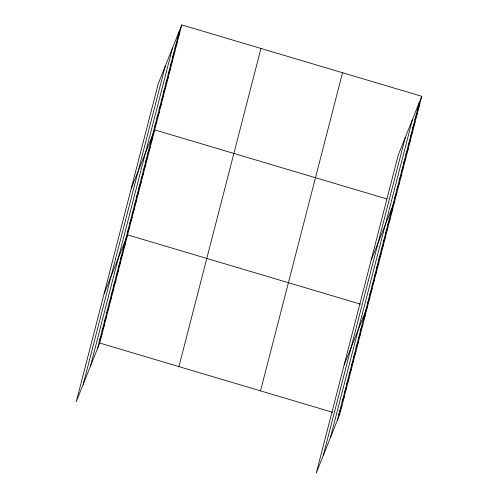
<?xml version="1.0" encoding="UTF-8"?>
<svg xmlns="http://www.w3.org/2000/svg" width="498" height="498" viewBox="0 0 498 498"><rect width="100%" height="100%" fill="white"/><g stroke="black" fill="none" stroke-linecap="round" stroke-linejoin="round"><path stroke-width="0.75" d="M83.228 384.263L165.274 66.116M90.424 366.285L172.464 48.138M97.403 348.83L179.448 30.683M181.758 24.9L158.296 83.571L76.25 401.718L99.718 343.047L181.758 24.9L421.75 96.282L339.704 414.429L316.242 473.1L398.282 154.953L421.75 96.282M178.913 366.603L260.958 48.455M260.51 390.874L342.556 72.727M323.221 455.645L405.266 137.504M330.411 437.667L412.456 119.52M337.395 420.219L419.434 102.071M177.188 39.435L179.504 33.646M174.935 48.182L177.244 42.398M172.675 56.934L174.991 51.145M170.422 65.68L172.738 59.897M168.162 74.432L170.478 68.643M165.909 83.178L168.224 77.395M163.655 91.931L165.965 86.142M161.396 100.677L163.711 94.894M159.142 109.423L161.452 103.64M156.882 118.175L159.198 112.392M154.629 126.922L156.945 121.139M131.217 188.555L154.685 129.891L386.896 198.957M150.116 144.42L152.432 138.637M147.862 153.172L150.172 147.383M145.603 161.918L147.918 156.135M143.349 170.671L145.659 164.882M141.09 179.417L143.405 173.634M138.836 188.169L141.146 182.38M136.577 196.915L138.892 191.132M134.323 205.668L136.639 199.879M132.063 214.414L134.379 208.631M129.81 223.166L132.126 217.377M127.556 231.912L129.866 226.129M104.144 293.546L127.613 234.875L360.527 304.16M122.975 249.679L125.284 243.889M120.647 258.692L122.962 252.903M118.325 267.706L120.641 261.917M115.997 276.72L118.312 270.931M113.675 285.734L115.99 279.944M111.353 294.748L113.662 288.958M109.025 303.761L111.34 297.978M106.703 312.775L109.012 306.992M104.375 321.789L106.69 316.006M102.053 330.803L104.368 325.02M99.725 339.817L102.04 334.034M417.181 110.817L419.49 105.034M414.921 119.57L417.237 113.781M412.668 128.316L414.983 122.533M410.408 137.068L412.724 131.279M408.155 145.814L410.47 140.031M405.901 154.567L408.211 148.778M403.641 163.313L405.957 157.53M401.388 172.059L403.697 166.276M399.128 180.811L401.444 175.028M396.875 189.557L399.184 183.774M394.615 198.31L396.931 192.527M371.209 259.944L394.677 201.273M390.102 215.808L392.418 210.019M387.849 224.554L390.164 218.771M385.595 233.307L387.905 227.518M383.336 242.053L385.651 236.27M381.082 250.805L383.392 245.016M378.822 259.551L381.138 253.768M376.569 268.304L378.885 262.514M374.309 277.05L376.625 271.267M372.056 285.796L374.372 280.013M369.802 294.548L372.112 288.765M367.543 303.294L369.858 297.511M344.137 364.928L367.599 306.264M362.961 321.061L365.277 315.278M360.639 330.074L362.955 324.291M358.311 339.088L360.627 333.305M355.989 348.102L358.305 342.319M353.667 357.116L355.977 351.333M351.339 366.13L353.655 360.347M349.017 375.143L351.327 369.36M346.689 384.157L349.005 378.374M344.367 393.171L346.683 387.388M342.039 402.185L344.355 396.402M339.717 411.199L342.033 405.416M99.718 343.047L332.633 412.325M338.291 414.012L339.704 414.429"/></g></svg>
